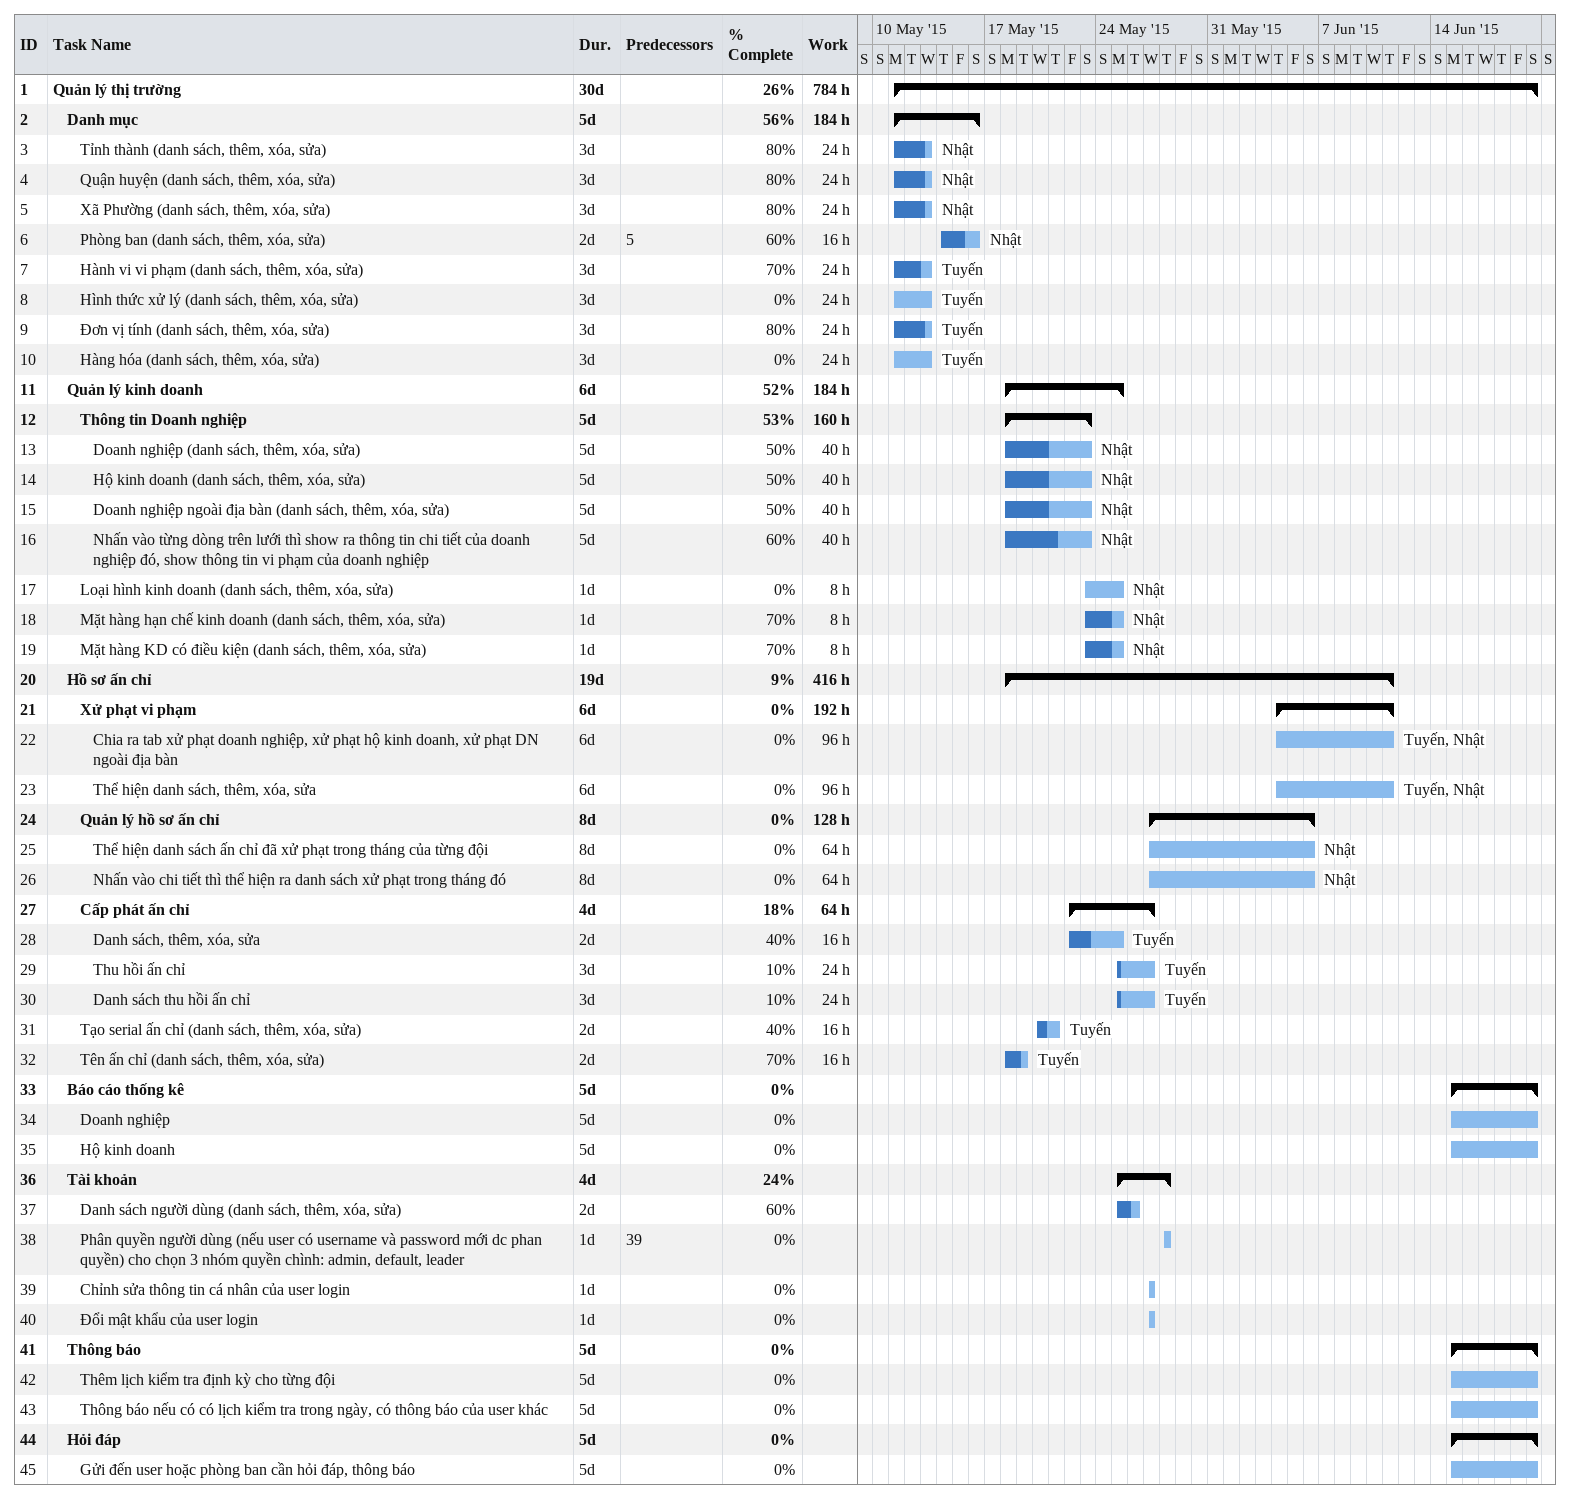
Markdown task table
| ID | Level | Task | Duration | Start | Finish | Predecessors | Resources | % complete | Work (h) |
|---|---|---|---|---|---|---|---|---|---|
| 1 | 1 | **Quản lý thị trường** | 30d | 2015-05-11 | 2015-06-20 |  |  | 26 | 784 |
| 2 | 2 | **Danh mục** | 5d | 2015-05-11 | 2015-05-16 |  |  | 56 | 184 |
| 3 | 3 | Tỉnh thành (danh sách, thêm, xóa, sửa) | 3d | 2015-05-11 | 2015-05-13 |  | Nhật | 80 | 24 |
| 4 | 3 | Quận huyện (danh sách, thêm, xóa, sửa) | 3d | 2015-05-11 | 2015-05-13 |  | Nhật | 80 | 24 |
| 5 | 3 | Xã Phường (danh sách, thêm, xóa, sửa) | 3d | 2015-05-11 | 2015-05-13 |  | Nhật | 80 | 24 |
| 6 | 3 | Phòng ban (danh sách, thêm, xóa, sửa) | 2d | 2015-05-14 | 2015-05-16 | 5 | Nhật | 60 | 16 |
| 7 | 3 | Hành vi vi phạm (danh sách, thêm, xóa, sửa) | 3d | 2015-05-11 | 2015-05-13 |  | Tuyến | 70 | 24 |
| 8 | 3 | Hình thức xử lý (danh sách, thêm, xóa, sửa) | 3d | 2015-05-11 | 2015-05-13 |  | Tuyến | 0 | 24 |
| 9 | 3 | Đơn vị tính (danh sách, thêm, xóa, sửa) | 3d | 2015-05-11 | 2015-05-13 |  | Tuyến | 80 | 24 |
| 10 | 3 | Hàng hóa (danh sách, thêm, xóa, sửa) | 3d | 2015-05-11 | 2015-05-13 |  | Tuyến | 0 | 24 |
| 11 | 2 | **Quản lý kinh doanh** | 6d | 2015-05-18 | 2015-05-25 |  |  | 52 | 184 |
| 12 | 3 | **Thông tin Doanh nghiệp** | 5d | 2015-05-18 | 2015-05-23 |  |  | 53 | 160 |
| 13 | 4 | Doanh nghiệp (danh sách, thêm, xóa, sửa) | 5d | 2015-05-18 | 2015-05-23 |  | Nhật | 50 | 40 |
| 14 | 4 | Hộ kinh doanh (danh sách, thêm, xóa, sửa) | 5d | 2015-05-18 | 2015-05-23 |  | Nhật | 50 | 40 |
| 15 | 4 | Doanh nghiệp ngoài địa bàn (danh sách, thêm, xóa, sửa) | 5d | 2015-05-18 | 2015-05-23 |  | Nhật | 50 | 40 |
| 16 | 4 | Nhấn vào từng dòng trên lưới thì show ra thông tin chi tiết của doanh nghiệp đó, show thông tin vi phạm của doanh nghiệp | 5d | 2015-05-18 | 2015-05-23 |  | Nhật | 60 | 40 |
| 17 | 3 | Loại hình kinh doanh (danh sách, thêm, xóa, sửa) | 1d | 2015-05-23 | 2015-05-25 |  | Nhật | 0 | 8 |
| 18 | 3 | Mặt hàng hạn chế kinh doanh (danh sách, thêm, xóa, sửa) | 1d | 2015-05-23 | 2015-05-25 |  | Nhật | 70 | 8 |
| 19 | 3 | Mặt hàng KD có điều kiện (danh sách, thêm, xóa, sửa) | 1d | 2015-05-23 | 2015-05-25 |  | Nhật | 70 | 8 |
| 20 | 2 | **Hồ sơ ấn chỉ** | 19d | 2015-05-18 | 2015-06-11 |  |  | 9 | 416 |
| 21 | 3 | **Xử phạt vi phạm** | 6d | 2015-06-04 | 2015-06-11 |  |  | 0 | 192 |
| 22 | 4 | Chia ra tab xử phạt doanh nghiệp, xử phạt hộ kinh doanh, xử phạt DN ngoài địa bàn | 6d | 2015-06-04 | 2015-06-11 |  | Tuyến, Nhật | 0 | 96 |
| 23 | 4 | Thể hiện danh sách, thêm, xóa, sửa | 6d | 2015-06-04 | 2015-06-11 |  | Tuyến, Nhật | 0 | 96 |
| 24 | 3 | **Quản lý hồ sơ ấn chỉ** | 8d | 2015-05-27 | 2015-06-06 |  |  | 0 | 128 |
| 25 | 4 | Thể hiện danh sách ấn chỉ đã xử phạt trong tháng của từng đội | 8d | 2015-05-27 | 2015-06-06 |  | Nhật | 0 | 64 |
| 26 | 4 | Nhấn vào chi tiết thì thể hiện ra danh sách xử phạt trong tháng đó | 8d | 2015-05-27 | 2015-06-06 |  | Nhật | 0 | 64 |
| 27 | 3 | **Cấp phát ấn chỉ** | 4d | 2015-05-22 | 2015-05-27 |  |  | 18 | 64 |
| 28 | 4 | Danh sách, thêm, xóa, sửa | 2d | 2015-05-22 | 2015-05-25 |  | Tuyến | 40 | 16 |
| 29 | 4 | Thu hồi ấn chỉ | 3d | 2015-05-25 | 2015-05-27 |  | Tuyến | 10 | 24 |
| 30 | 4 | Danh sách thu hồi ấn chỉ | 3d | 2015-05-25 | 2015-05-27 |  | Tuyến | 10 | 24 |
| 31 | 3 | Tạo serial ấn chỉ (danh sách, thêm, xóa, sửa) | 2d | 2015-05-20 | 2015-05-21 |  | Tuyến | 40 | 16 |
| 32 | 3 | Tên ấn chỉ (danh sách, thêm, xóa, sửa) | 2d | 2015-05-18 | 2015-05-19 |  | Tuyến | 70 | 16 |
| 33 | 2 | **Báo cáo thống kê** | 5d | 2015-06-15 | 2015-06-20 |  |  | 0 |  |
| 34 | 3 | Doanh nghiệp | 5d | 2015-06-15 | 2015-06-20 |  |  | 0 |  |
| 35 | 3 | Hộ kinh doanh | 5d | 2015-06-15 | 2015-06-20 |  |  | 0 |  |
| 36 | 2 | **Tài khoản** | 4d | 2015-05-25 | 2015-05-28 |  |  | 24 |  |
| 37 | 3 | Danh sách người dùng (danh sách, thêm, xóa, sửa) | 2d | 2015-05-25 | 2015-05-26 |  |  | 60 |  |
| 38 | 3 | Phân quyền người dùng (nếu user có username và password mới dc phan quyền) cho chọn 3 nhóm quyền chình: admin, default, leader | 1d | 2015-05-28 | 2015-05-28 | 39 |  | 0 |  |
| 39 | 3 | Chỉnh sửa thông tin cá nhân của user login | 1d | 2015-05-27 | 2015-05-27 |  |  | 0 |  |
| 40 | 3 | Đổi mật khẩu của user login | 1d | 2015-05-27 | 2015-05-27 |  |  | 0 |  |
| 41 | 2 | **Thông báo** | 5d | 2015-06-15 | 2015-06-20 |  |  | 0 |  |
| 42 | 3 | Thêm lịch kiểm tra định kỳ cho từng đội | 5d | 2015-06-15 | 2015-06-20 |  |  | 0 |  |
| 43 | 3 | Thông báo nếu có có lịch kiểm tra trong ngày, có thông báo của user khác | 5d | 2015-06-15 | 2015-06-20 |  |  | 0 |  |
| 44 | 2 | **Hỏi đáp** | 5d | 2015-06-15 | 2015-06-20 |  |  | 0 |  |
| 45 | 3 | Gửi đến user hoặc phòng ban cần hỏi đáp, thông báo | 5d | 2015-06-15 | 2015-06-20 |  |  | 0 |  |
